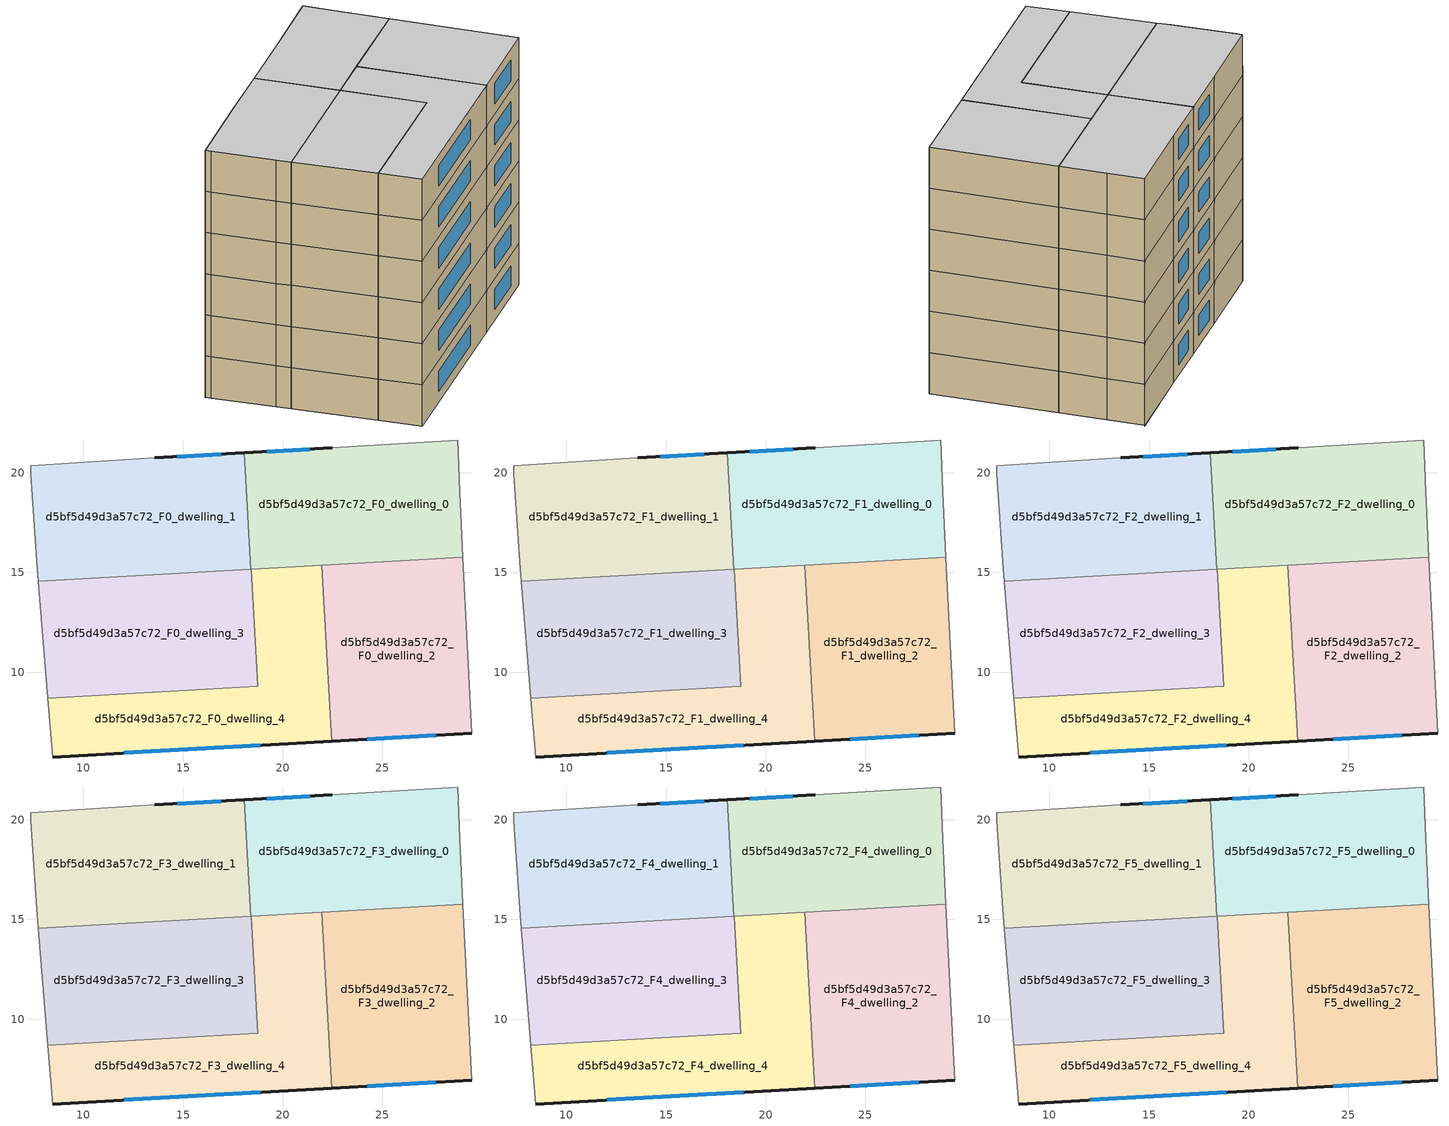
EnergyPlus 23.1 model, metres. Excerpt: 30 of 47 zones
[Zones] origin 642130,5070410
d5bf5d49d3a57c72_F0_dwelling_0
 floor ground (EU_floor_Construction): 28.78,21.65 28.88,19.04 29.04,15.77 18.41,15.17 18.07,21 22.48,21.25 z0
 wall outside (EU_wall_Construction): 22.48,21.25 18.07,21 z0:3
 wall adiabatic (EU_wall_Construction): 29.04,15.77 28.88,19.04 28.78,21.65 22.48,21.25 z0:3
 wall to d5bf5d49d3a57c72_F0_dwelling_1 (EU_wall_Construction): 18.07,21 18.41,15.17 z0:3
 wall to d5bf5d49d3a57c72_F0_dwelling_2 (EU_wall_Construction): 21.96,15.37 29.04,15.77 z0:3
 wall to d5bf5d49d3a57c72_F0_dwelling_4 (EU_wall_Construction): 18.42,15.17 21.96,15.37 z0:3
 wall to d5bf5d49d3a57c72_F0_dwelling_3 (EU_wall_Construction): 18.4,15.17 18.42,15.17 z0:3
 window (EU_Window_Construction): 21.35,21.19 19.2,21.06 z0.77:2.23
d5bf5d49d3a57c72_F0_dwelling_1
 floor ground (EU_floor_Construction): 18.07,21 18.41,15.17 7.75,14.56 7.67,15.55 7.37,19.95 7.37,20.35 13.57,20.75 z0
 wall outside (EU_wall_Construction): 18.07,21 13.57,20.75 z0:3
 wall adiabatic (EU_wall_Construction): 13.57,20.75 7.37,20.35 7.37,19.95 7.67,15.55 7.75,14.56 z0:3
 wall to d5bf5d49d3a57c72_F0_dwelling_3 (EU_wall_Construction): 7.75,14.56 18.41,15.17 z0:3
 window (EU_Window_Construction): 16.92,20.94 14.72,20.81 z0.77:2.23
d5bf5d49d3a57c72_F0_dwelling_2
 floor ground (EU_floor_Construction): 29.04,15.77 29.48,6.93 22.46,6.54 21.96,15.37 z0
 wall outside (EU_wall_Construction): 22.46,6.54 29.48,6.93 z0:3
 wall to d5bf5d49d3a57c72_F0_dwelling_4 (EU_wall_Construction): 21.96,15.37 22.46,6.54 z0:3
 wall adiabatic (EU_wall_Construction): 29.48,6.93 29.04,15.77 z0:3
 window (EU_Window_Construction): 24.25,6.64 27.69,6.83 z0.77:2.23
d5bf5d49d3a57c72_F0_dwelling_3
 floor ground (EU_floor_Construction): 18.42,15.17 18.76,9.29 8.22,8.7 7.75,14.56 z0
 wall to d5bf5d49d3a57c72_F0_dwelling_4 (EU_wall_Construction): 8.22,8.7 18.76,9.29 18.42,15.17 z0:3
 wall adiabatic (EU_wall_Construction): 7.75,14.56 8.22,8.7 z0:3
d5bf5d49d3a57c72_F0_dwelling_4
 floor ground (EU_floor_Construction): 21.96,15.37 22.46,6.54 8.46,5.74 8.22,8.7 18.76,9.29 18.42,15.17 z0
 wall outside (EU_wall_Construction): 8.46,5.74 22.46,6.54 z0:3
 wall adiabatic (EU_wall_Construction): 8.22,8.7 8.46,5.74 z0:3
 window (EU_Window_Construction): 12.04,5.94 18.89,6.33 z0.77:2.23
d5bf5d49d3a57c72_F1_dwelling_0
 floor to d5bf5d49d3a57c72_F0_dwelling_0 (EU_floor_Construction): 28.78,21.65 28.88,19.04 29.04,15.77 18.41,15.17 18.07,21 22.48,21.25 z3
 wall outside (EU_wall_Construction): 22.48,21.25 18.07,21 z3:6
 wall adiabatic (EU_wall_Construction): 29.04,15.77 28.88,19.04 28.78,21.65 22.48,21.25 z3:6
 wall to d5bf5d49d3a57c72_F1_dwelling_1 (EU_wall_Construction): 18.07,21 18.41,15.17 z3:6
 wall to d5bf5d49d3a57c72_F1_dwelling_2 (EU_wall_Construction): 21.96,15.37 29.04,15.77 z3:6
 wall to d5bf5d49d3a57c72_F1_dwelling_4 (EU_wall_Construction): 18.42,15.17 21.96,15.37 z3:6
 wall to d5bf5d49d3a57c72_F1_dwelling_3 (EU_wall_Construction): 18.4,15.17 18.42,15.17 z3:6
 window (EU_Window_Construction): 21.35,21.19 19.2,21.06 z3.77:5.23
d5bf5d49d3a57c72_F1_dwelling_1
 floor to d5bf5d49d3a57c72_F0_dwelling_1 (EU_floor_Construction): 18.07,21 18.41,15.17 7.75,14.56 7.67,15.55 7.37,19.95 7.37,20.35 13.57,20.75 z3
 wall outside (EU_wall_Construction): 18.07,21 13.57,20.75 z3:6
 wall adiabatic (EU_wall_Construction): 13.57,20.75 7.37,20.35 7.37,19.95 7.67,15.55 7.75,14.56 z3:6
 wall to d5bf5d49d3a57c72_F1_dwelling_3 (EU_wall_Construction): 7.75,14.56 18.41,15.17 z3:6
 window (EU_Window_Construction): 16.92,20.94 14.72,20.81 z3.77:5.23
d5bf5d49d3a57c72_F1_dwelling_2
 floor to d5bf5d49d3a57c72_F0_dwelling_2 (EU_floor_Construction): 29.04,15.77 29.48,6.93 22.46,6.54 21.96,15.37 z3
 wall outside (EU_wall_Construction): 22.46,6.54 29.48,6.93 z3:6
 wall to d5bf5d49d3a57c72_F1_dwelling_4 (EU_wall_Construction): 21.96,15.37 22.46,6.54 z3:6
 wall adiabatic (EU_wall_Construction): 29.48,6.93 29.04,15.77 z3:6
 window (EU_Window_Construction): 24.25,6.64 27.69,6.83 z3.77:5.23
d5bf5d49d3a57c72_F1_dwelling_3
 floor to d5bf5d49d3a57c72_F0_dwelling_3 (EU_floor_Construction): 18.42,15.17 18.76,9.29 8.22,8.7 7.75,14.56 z3
 wall to d5bf5d49d3a57c72_F1_dwelling_4 (EU_wall_Construction): 8.22,8.7 18.76,9.29 18.42,15.17 z3:6
 wall adiabatic (EU_wall_Construction): 7.75,14.56 8.22,8.7 z3:6
d5bf5d49d3a57c72_F1_dwelling_4
 floor to d5bf5d49d3a57c72_F0_dwelling_4 (EU_floor_Construction): 21.96,15.37 22.46,6.54 8.46,5.74 8.22,8.7 18.76,9.29 18.42,15.17 z3
 wall outside (EU_wall_Construction): 8.46,5.74 22.46,6.54 z3:6
 wall adiabatic (EU_wall_Construction): 8.22,8.7 8.46,5.74 z3:6
 window (EU_Window_Construction): 12.04,5.94 18.89,6.33 z3.77:5.23
d5bf5d49d3a57c72_F2_dwelling_0
 floor to d5bf5d49d3a57c72_F1_dwelling_0 (EU_floor_Construction): 28.78,21.65 28.88,19.04 29.04,15.77 18.41,15.17 18.07,21 22.48,21.25 z6
 wall outside (EU_wall_Construction): 22.48,21.25 18.07,21 z6:9
 wall adiabatic (EU_wall_Construction): 29.04,15.77 28.88,19.04 28.78,21.65 22.48,21.25 z6:9
 wall to d5bf5d49d3a57c72_F2_dwelling_1 (EU_wall_Construction): 18.07,21 18.41,15.17 z6:9
 wall to d5bf5d49d3a57c72_F2_dwelling_2 (EU_wall_Construction): 21.96,15.37 29.04,15.77 z6:9
 wall to d5bf5d49d3a57c72_F2_dwelling_4 (EU_wall_Construction): 18.42,15.17 21.96,15.37 z6:9
 wall to d5bf5d49d3a57c72_F2_dwelling_3 (EU_wall_Construction): 18.4,15.17 18.42,15.17 z6:9
 window (EU_Window_Construction): 21.35,21.19 19.2,21.06 z6.77:8.23
d5bf5d49d3a57c72_F2_dwelling_1
 floor to d5bf5d49d3a57c72_F1_dwelling_1 (EU_floor_Construction): 18.07,21 18.41,15.17 7.75,14.56 7.67,15.55 7.37,19.95 7.37,20.35 13.57,20.75 z6
 wall outside (EU_wall_Construction): 18.07,21 13.57,20.75 z6:9
 wall adiabatic (EU_wall_Construction): 13.57,20.75 7.37,20.35 7.37,19.95 7.67,15.55 7.75,14.56 z6:9
 wall to d5bf5d49d3a57c72_F2_dwelling_3 (EU_wall_Construction): 7.75,14.56 18.41,15.17 z6:9
 window (EU_Window_Construction): 16.92,20.94 14.72,20.81 z6.77:8.23
d5bf5d49d3a57c72_F2_dwelling_2
 floor to d5bf5d49d3a57c72_F1_dwelling_2 (EU_floor_Construction): 29.04,15.77 29.48,6.93 22.46,6.54 21.96,15.37 z6
 wall outside (EU_wall_Construction): 22.46,6.54 29.48,6.93 z6:9
 wall to d5bf5d49d3a57c72_F2_dwelling_4 (EU_wall_Construction): 21.96,15.37 22.46,6.54 z6:9
 wall adiabatic (EU_wall_Construction): 29.48,6.93 29.04,15.77 z6:9
 window (EU_Window_Construction): 24.25,6.64 27.69,6.83 z6.77:8.23
d5bf5d49d3a57c72_F2_dwelling_3
 floor to d5bf5d49d3a57c72_F1_dwelling_3 (EU_floor_Construction): 18.42,15.17 18.76,9.29 8.22,8.7 7.75,14.56 z6
 wall to d5bf5d49d3a57c72_F2_dwelling_4 (EU_wall_Construction): 8.22,8.7 18.76,9.29 18.42,15.17 z6:9
 wall adiabatic (EU_wall_Construction): 7.75,14.56 8.22,8.7 z6:9
d5bf5d49d3a57c72_F2_dwelling_4
 floor to d5bf5d49d3a57c72_F1_dwelling_4 (EU_floor_Construction): 21.96,15.37 22.46,6.54 8.46,5.74 8.22,8.7 18.76,9.29 18.42,15.17 z6
 wall outside (EU_wall_Construction): 8.46,5.74 22.46,6.54 z6:9
 wall adiabatic (EU_wall_Construction): 8.22,8.7 8.46,5.74 z6:9
 window (EU_Window_Construction): 12.04,5.94 18.89,6.33 z6.77:8.23
d5bf5d49d3a57c72_F3_dwelling_0
 floor to d5bf5d49d3a57c72_F2_dwelling_0 (EU_floor_Construction): 28.78,21.65 28.88,19.04 29.04,15.77 18.41,15.17 18.07,21 22.48,21.25 z9
 wall outside (EU_wall_Construction): 22.48,21.25 18.07,21 z9:12
 wall adiabatic (EU_wall_Construction): 29.04,15.77 28.88,19.04 28.78,21.65 22.48,21.25 z9:12
 wall to d5bf5d49d3a57c72_F3_dwelling_1 (EU_wall_Construction): 18.07,21 18.41,15.17 z9:12
 wall to d5bf5d49d3a57c72_F3_dwelling_2 (EU_wall_Construction): 21.96,15.37 29.04,15.77 z9:12
 wall to d5bf5d49d3a57c72_F3_dwelling_4 (EU_wall_Construction): 18.42,15.17 21.96,15.37 z9:12
 wall to d5bf5d49d3a57c72_F3_dwelling_3 (EU_wall_Construction): 18.4,15.17 18.42,15.17 z9:12
 window (EU_Window_Construction): 21.35,21.19 19.2,21.06 z9.77:11.23
d5bf5d49d3a57c72_F3_dwelling_1
 floor to d5bf5d49d3a57c72_F2_dwelling_1 (EU_floor_Construction): 18.07,21 18.41,15.17 7.75,14.56 7.67,15.55 7.37,19.95 7.37,20.35 13.57,20.75 z9
 wall outside (EU_wall_Construction): 18.07,21 13.57,20.75 z9:12
 wall adiabatic (EU_wall_Construction): 13.57,20.75 7.37,20.35 7.37,19.95 7.67,15.55 7.75,14.56 z9:12
 wall to d5bf5d49d3a57c72_F3_dwelling_3 (EU_wall_Construction): 7.75,14.56 18.41,15.17 z9:12
 window (EU_Window_Construction): 16.92,20.94 14.72,20.81 z9.77:11.23
d5bf5d49d3a57c72_F3_dwelling_2
 floor to d5bf5d49d3a57c72_F2_dwelling_2 (EU_floor_Construction): 29.04,15.77 29.48,6.93 22.46,6.54 21.96,15.37 z9
 wall outside (EU_wall_Construction): 22.46,6.54 29.48,6.93 z9:12
 wall to d5bf5d49d3a57c72_F3_dwelling_4 (EU_wall_Construction): 21.96,15.37 22.46,6.54 z9:12
 wall adiabatic (EU_wall_Construction): 29.48,6.93 29.04,15.77 z9:12
 window (EU_Window_Construction): 24.25,6.64 27.69,6.83 z9.77:11.23
d5bf5d49d3a57c72_F3_dwelling_3
 floor to d5bf5d49d3a57c72_F2_dwelling_3 (EU_floor_Construction): 18.42,15.17 18.76,9.29 8.22,8.7 7.75,14.56 z9
 wall to d5bf5d49d3a57c72_F3_dwelling_4 (EU_wall_Construction): 8.22,8.7 18.76,9.29 18.42,15.17 z9:12
 wall adiabatic (EU_wall_Construction): 7.75,14.56 8.22,8.7 z9:12
d5bf5d49d3a57c72_F3_dwelling_4
 floor to d5bf5d49d3a57c72_F2_dwelling_4 (EU_floor_Construction): 21.96,15.37 22.46,6.54 8.46,5.74 8.22,8.7 18.76,9.29 18.42,15.17 z9
 wall outside (EU_wall_Construction): 8.46,5.74 22.46,6.54 z9:12
 wall adiabatic (EU_wall_Construction): 8.22,8.7 8.46,5.74 z9:12
 window (EU_Window_Construction): 12.04,5.94 18.89,6.33 z9.77:11.23
d5bf5d49d3a57c72_F4_dwelling_0
 floor to d5bf5d49d3a57c72_F3_dwelling_0 (EU_floor_Construction): 28.78,21.65 28.88,19.04 29.04,15.77 18.41,15.17 18.07,21 22.48,21.25 z12
 wall outside (EU_wall_Construction): 22.48,21.25 18.07,21 z12:15
 wall adiabatic (EU_wall_Construction): 29.04,15.77 28.88,19.04 28.78,21.65 22.48,21.25 z12:15
 wall to d5bf5d49d3a57c72_F4_dwelling_1 (EU_wall_Construction): 18.07,21 18.41,15.17 z12:15
 wall to d5bf5d49d3a57c72_F4_dwelling_2 (EU_wall_Construction): 21.96,15.37 29.04,15.77 z12:15
 wall to d5bf5d49d3a57c72_F4_dwelling_4 (EU_wall_Construction): 18.42,15.17 21.96,15.37 z12:15
 wall to d5bf5d49d3a57c72_F4_dwelling_3 (EU_wall_Construction): 18.4,15.17 18.42,15.17 z12:15
 window (EU_Window_Construction): 21.35,21.19 19.2,21.06 z12.77:14.23
d5bf5d49d3a57c72_F4_dwelling_1
 floor to d5bf5d49d3a57c72_F3_dwelling_1 (EU_floor_Construction): 18.07,21 18.41,15.17 7.75,14.56 7.67,15.55 7.37,19.95 7.37,20.35 13.57,20.75 z12
 wall outside (EU_wall_Construction): 18.07,21 13.57,20.75 z12:15
 wall adiabatic (EU_wall_Construction): 13.57,20.75 7.37,20.35 7.37,19.95 7.67,15.55 7.75,14.56 z12:15
 wall to d5bf5d49d3a57c72_F4_dwelling_3 (EU_wall_Construction): 7.75,14.56 18.41,15.17 z12:15
 window (EU_Window_Construction): 16.92,20.94 14.72,20.81 z12.77:14.23
d5bf5d49d3a57c72_F4_dwelling_2
 floor to d5bf5d49d3a57c72_F3_dwelling_2 (EU_floor_Construction): 29.04,15.77 29.48,6.93 22.46,6.54 21.96,15.37 z12
 wall outside (EU_wall_Construction): 22.46,6.54 29.48,6.93 z12:15
 wall to d5bf5d49d3a57c72_F4_dwelling_4 (EU_wall_Construction): 21.96,15.37 22.46,6.54 z12:15
 wall adiabatic (EU_wall_Construction): 29.48,6.93 29.04,15.77 z12:15
 window (EU_Window_Construction): 24.25,6.64 27.69,6.83 z12.77:14.23
d5bf5d49d3a57c72_F4_dwelling_3
 floor to d5bf5d49d3a57c72_F3_dwelling_3 (EU_floor_Construction): 18.42,15.17 18.76,9.29 8.22,8.7 7.75,14.56 z12
 wall to d5bf5d49d3a57c72_F4_dwelling_4 (EU_wall_Construction): 8.22,8.7 18.76,9.29 18.42,15.17 z12:15
 wall adiabatic (EU_wall_Construction): 7.75,14.56 8.22,8.7 z12:15
d5bf5d49d3a57c72_F4_dwelling_4
 floor to d5bf5d49d3a57c72_F3_dwelling_4 (EU_floor_Construction): 21.96,15.37 22.46,6.54 8.46,5.74 8.22,8.7 18.76,9.29 18.42,15.17 z12
 wall outside (EU_wall_Construction): 8.46,5.74 22.46,6.54 z12:15
 wall adiabatic (EU_wall_Construction): 8.22,8.7 8.46,5.74 z12:15
 window (EU_Window_Construction): 12.04,5.94 18.89,6.33 z12.77:14.23
d5bf5d49d3a57c72_F5_dwelling_0
 floor to d5bf5d49d3a57c72_F4_dwelling_0 (EU_floor_Construction): 28.78,21.65 28.88,19.04 29.04,15.77 18.41,15.17 18.07,21 22.48,21.25 z15
 wall outside (EU_wall_Construction): 22.48,21.25 18.07,21 z15:18
 wall adiabatic (EU_wall_Construction): 29.04,15.77 28.88,19.04 28.78,21.65 22.48,21.25 z15:18
 wall to d5bf5d49d3a57c72_F5_dwelling_1 (EU_wall_Construction): 18.07,21 18.41,15.17 z15:18
 wall to d5bf5d49d3a57c72_F5_dwelling_2 (EU_wall_Construction): 21.96,15.37 29.04,15.77 z15:18
 wall to d5bf5d49d3a57c72_F5_dwelling_4 (EU_wall_Construction): 18.42,15.17 21.96,15.37 z15:18
 wall to d5bf5d49d3a57c72_F5_dwelling_3 (EU_wall_Construction): 18.4,15.17 18.42,15.17 z15:18
 window (EU_Window_Construction): 21.35,21.19 19.2,21.06 z15.77:17.23
 ceiling to d5bf5d49d3a57c72_F6_dwelling_0 (EU_floor_Construction): 29.04,15.77 28.88,19.04 28.78,21.65 22.48,21.25 18.07,21 18.41,15.17 z18
d5bf5d49d3a57c72_F5_dwelling_1
 floor to d5bf5d49d3a57c72_F4_dwelling_1 (EU_floor_Construction): 18.07,21 18.41,15.17 7.75,14.56 7.67,15.55 7.37,19.95 7.37,20.35 13.57,20.75 z15
 wall outside (EU_wall_Construction): 18.07,21 13.57,20.75 z15:18
 wall adiabatic (EU_wall_Construction): 13.57,20.75 7.37,20.35 7.37,19.95 7.67,15.55 7.75,14.56 z15:18
 wall to d5bf5d49d3a57c72_F5_dwelling_3 (EU_wall_Construction): 7.75,14.56 18.41,15.17 z15:18
 window (EU_Window_Construction): 16.92,20.94 14.72,20.81 z15.77:17.23
 ceiling to d5bf5d49d3a57c72_F6_dwelling_1 (EU_floor_Construction): 18.41,15.17 18.07,21 13.57,20.75 7.37,20.35 7.37,19.95 7.67,15.55 7.75,14.56 z18
d5bf5d49d3a57c72_F5_dwelling_2
 floor to d5bf5d49d3a57c72_F4_dwelling_2 (EU_floor_Construction): 29.04,15.77 29.48,6.93 22.46,6.54 21.96,15.37 z15
 wall outside (EU_wall_Construction): 22.46,6.54 29.48,6.93 z15:18
 wall to d5bf5d49d3a57c72_F5_dwelling_4 (EU_wall_Construction): 21.96,15.37 22.46,6.54 z15:18
 wall adiabatic (EU_wall_Construction): 29.48,6.93 29.04,15.77 z15:18
 window (EU_Window_Construction): 24.25,6.64 27.69,6.83 z15.77:17.23
 ceiling to d5bf5d49d3a57c72_F6_dwelling_2 (EU_floor_Construction): 29.48,6.93 29.04,15.77 21.96,15.37 22.46,6.54 z18
d5bf5d49d3a57c72_F5_dwelling_3
 floor to d5bf5d49d3a57c72_F4_dwelling_3 (EU_floor_Construction): 18.42,15.17 18.76,9.29 8.22,8.7 7.75,14.56 z15
 wall to d5bf5d49d3a57c72_F5_dwelling_4 (EU_wall_Construction): 8.22,8.7 18.76,9.29 18.42,15.17 z15:18
 wall adiabatic (EU_wall_Construction): 7.75,14.56 8.22,8.7 z15:18
 ceiling to d5bf5d49d3a57c72_F6_dwelling_3 (EU_floor_Construction): 18.76,9.29 18.42,15.17 7.75,14.56 8.22,8.7 z18
d5bf5d49d3a57c72_F5_dwelling_4
 floor to d5bf5d49d3a57c72_F4_dwelling_4 (EU_floor_Construction): 21.96,15.37 22.46,6.54 8.46,5.74 8.22,8.7 18.76,9.29 18.42,15.17 z15
 wall outside (EU_wall_Construction): 8.46,5.74 22.46,6.54 z15:18
 wall adiabatic (EU_wall_Construction): 8.22,8.7 8.46,5.74 z15:18
 window (EU_Window_Construction): 12.04,5.94 18.89,6.33 z15.77:17.23
 ceiling to d5bf5d49d3a57c72_F6_dwelling_4 (EU_floor_Construction): 22.46,6.54 21.96,15.37 18.42,15.17 18.76,9.29 8.22,8.7 8.46,5.74 z18
shading: 28.87,21.65 22.48,21.25 z0:14.7; 13.57,20.75 7.27,20.35 z0:15.7
[Building]
EU S2 Campaign: North Axis=0; Terrain=City; Solar Distribution=FullExterior
[Site:Location]
Lyon-Bron: Latitude=45.75; Longitude=5; Time Zone=1; Elevation=198
[SizingPeriod:WeatherFileDays]
AnnualSizingPeriod: Begin Month=1; Begin Day of Month=1; End Month=12; End Day of Month=31; Day of Week for Start Day=Monday; Use Weather File Daylight Saving Period=No; Use Weather File Rain and Snow Indicators=No
[MATERIAL]
EU_InternalMass_Material: Roughness=MediumRough; Thickness=0.1; Conductivity=1; Density=1800; Specific Heat=900; Thermal Absorptance=0.9; Solar Absorptance=0.7; Visible Absorptance=0.7
[MATERIAL:NOMASS] Roughness=MediumRough; Thermal Absorptance=0.9; Solar Absorptance=0.7; Visible Absorptance=0.7
Name | Thermal Resistance
EU_wall_NoMass | 0.370959
EU_floor_NoMass | 0.443696
[WINDOWMATERIAL:SIMPLEGLAZINGSYSTEM]
EU_Window_SimpleGlazing: UFactor=2.34218; Solar Heat Gain Coefficient=0.76; Visible Transmittance=0.76
[CONSTRUCTION]
EU_wall_Construction: EU_wall_NoMass
EU_floor_Construction: EU_floor_NoMass
EU_Window_Construction: EU_Window_SimpleGlazing
EU_InternalMass_Construction: EU_InternalMass_Material
[ZONE] Type=1; Multiplier=1; Ceiling Height=autocalculate; Floor Area=autocalculate; Part of Total Floor Area=Yes
Name | Volume
d5bf5d49d3a57c72_F0_dwelling_0; d5bf5d49d3a57c72_F1_dwelling_0; d5bf5d49d3a57c72_F2_dwelling_0; d5bf5d49d3a57c72_F3_dwelling_0; d5bf5d49d3a57c72_F4_dwelling_0; d5bf5d49d3a57c72_F5_dwelling_0 | 187.51
d5bf5d49d3a57c72_F0_dwelling_1; d5bf5d49d3a57c72_F1_dwelling_1; d5bf5d49d3a57c72_F2_dwelling_1; d5bf5d49d3a57c72_F3_dwelling_1; d5bf5d49d3a57c72_F4_dwelling_1; d5bf5d49d3a57c72_F5_dwelling_1 | 187.505
d5bf5d49d3a57c72_F0_dwelling_2; d5bf5d49d3a57c72_F1_dwelling_2; d5bf5d49d3a57c72_F2_dwelling_2; d5bf5d49d3a57c72_F3_dwelling_2; d5bf5d49d3a57c72_F4_dwelling_2; d5bf5d49d3a57c72_F5_dwelling_2 | 187.53
d5bf5d49d3a57c72_F0_dwelling_3; d5bf5d49d3a57c72_F1_dwelling_3; d5bf5d49d3a57c72_F2_dwelling_3; d5bf5d49d3a57c72_F3_dwelling_3; d5bf5d49d3a57c72_F4_dwelling_3; d5bf5d49d3a57c72_F5_dwelling_3 | 187.545
d5bf5d49d3a57c72_F0_dwelling_4; d5bf5d49d3a57c72_F1_dwelling_4; d5bf5d49d3a57c72_F2_dwelling_4; d5bf5d49d3a57c72_F3_dwelling_4; d5bf5d49d3a57c72_F4_dwelling_4; d5bf5d49d3a57c72_F5_dwelling_4 | 187.512
[INTERNALMASS] Construction=EU_InternalMass_Construction
Name | Zone or ZoneList | Surface Area
d5bf5d49d3a57c72_F0_dwelling_0_EU_InternalMass | d5bf5d49d3a57c72_F0_dwelling_0 | 62.5027
d5bf5d49d3a57c72_F0_dwelling_1_EU_InternalMass | d5bf5d49d3a57c72_F0_dwelling_1 | 62.5007
d5bf5d49d3a57c72_F0_dwelling_2_EU_InternalMass | d5bf5d49d3a57c72_F0_dwelling_2 | 62.5107
d5bf5d49d3a57c72_F0_dwelling_3_EU_InternalMass | d5bf5d49d3a57c72_F0_dwelling_3 | 62.5171
d5bf5d49d3a57c72_F0_dwelling_4_EU_InternalMass | d5bf5d49d3a57c72_F0_dwelling_4 | 62.504
d5bf5d49d3a57c72_F1_dwelling_0_EU_InternalMass | d5bf5d49d3a57c72_F1_dwelling_0 | 62.5027
d5bf5d49d3a57c72_F1_dwelling_1_EU_InternalMass | d5bf5d49d3a57c72_F1_dwelling_1 | 62.5007
d5bf5d49d3a57c72_F1_dwelling_2_EU_InternalMass | d5bf5d49d3a57c72_F1_dwelling_2 | 62.5107
d5bf5d49d3a57c72_F1_dwelling_3_EU_InternalMass | d5bf5d49d3a57c72_F1_dwelling_3 | 62.5171
d5bf5d49d3a57c72_F1_dwelling_4_EU_InternalMass | d5bf5d49d3a57c72_F1_dwelling_4 | 62.504
d5bf5d49d3a57c72_F2_dwelling_0_EU_InternalMass | d5bf5d49d3a57c72_F2_dwelling_0 | 62.5027
d5bf5d49d3a57c72_F2_dwelling_1_EU_InternalMass | d5bf5d49d3a57c72_F2_dwelling_1 | 62.5007
d5bf5d49d3a57c72_F2_dwelling_2_EU_InternalMass | d5bf5d49d3a57c72_F2_dwelling_2 | 62.5107
d5bf5d49d3a57c72_F2_dwelling_3_EU_InternalMass | d5bf5d49d3a57c72_F2_dwelling_3 | 62.5171
d5bf5d49d3a57c72_F2_dwelling_4_EU_InternalMass | d5bf5d49d3a57c72_F2_dwelling_4 | 62.504
d5bf5d49d3a57c72_F3_dwelling_0_EU_InternalMass | d5bf5d49d3a57c72_F3_dwelling_0 | 62.5027
d5bf5d49d3a57c72_F3_dwelling_1_EU_InternalMass | d5bf5d49d3a57c72_F3_dwelling_1 | 62.5007
d5bf5d49d3a57c72_F3_dwelling_2_EU_InternalMass | d5bf5d49d3a57c72_F3_dwelling_2 | 62.5107
d5bf5d49d3a57c72_F3_dwelling_3_EU_InternalMass | d5bf5d49d3a57c72_F3_dwelling_3 | 62.5171
d5bf5d49d3a57c72_F3_dwelling_4_EU_InternalMass | d5bf5d49d3a57c72_F3_dwelling_4 | 62.504
d5bf5d49d3a57c72_F4_dwelling_0_EU_InternalMass | d5bf5d49d3a57c72_F4_dwelling_0 | 62.5027
d5bf5d49d3a57c72_F4_dwelling_1_EU_InternalMass | d5bf5d49d3a57c72_F4_dwelling_1 | 62.5007
d5bf5d49d3a57c72_F4_dwelling_2_EU_InternalMass | d5bf5d49d3a57c72_F4_dwelling_2 | 62.5107
d5bf5d49d3a57c72_F4_dwelling_3_EU_InternalMass | d5bf5d49d3a57c72_F4_dwelling_3 | 62.5171
d5bf5d49d3a57c72_F4_dwelling_4_EU_InternalMass | d5bf5d49d3a57c72_F4_dwelling_4 | 62.504
d5bf5d49d3a57c72_F5_dwelling_0_EU_InternalMass | d5bf5d49d3a57c72_F5_dwelling_0 | 62.5027
d5bf5d49d3a57c72_F5_dwelling_1_EU_InternalMass | d5bf5d49d3a57c72_F5_dwelling_1 | 62.5007
d5bf5d49d3a57c72_F5_dwelling_2_EU_InternalMass | d5bf5d49d3a57c72_F5_dwelling_2 | 62.5107
d5bf5d49d3a57c72_F5_dwelling_3_EU_InternalMass | d5bf5d49d3a57c72_F5_dwelling_3 | 62.5171
d5bf5d49d3a57c72_F5_dwelling_4_EU_InternalMass | d5bf5d49d3a57c72_F5_dwelling_4 | 62.504
[OTHEREQUIPMENT] Fuel Type=Electricity; Design Level Calculation Method=Watts/Area; Power per Zone Floor Area=1; Fraction Latent=0; Fraction Radiant=0; Fraction Lost=0; Carbon Dioxide Generation Rate=0; EndUse Subcategory=EU_Step8_InternalGains
Name | Zone or ZoneList or Space or SpaceList | Schedule
EU_Step8_InternalGain_d5bf5d49d3a57c72_F0_dwelling_0_f000 | d5bf5d49d3a57c72_F0_dwelling_0 | EU_Step8_GainSchedule_d5bf5d49d3a57c72_F0_dwelling_0_f000
EU_Step8_InternalGain_d5bf5d49d3a57c72_F0_dwelling_1_f000 | d5bf5d49d3a57c72_F0_dwelling_1 | EU_Step8_GainSchedule_d5bf5d49d3a57c72_F0_dwelling_1_f000
EU_Step8_InternalGain_d5bf5d49d3a57c72_F0_dwelling_2_f000 | d5bf5d49d3a57c72_F0_dwelling_2 | EU_Step8_GainSchedule_d5bf5d49d3a57c72_F0_dwelling_2_f000
EU_Step8_InternalGain_d5bf5d49d3a57c72_F0_dwelling_3_f000 | d5bf5d49d3a57c72_F0_dwelling_3 | EU_Step8_GainSchedule_d5bf5d49d3a57c72_F0_dwelling_3_f000
EU_Step8_InternalGain_d5bf5d49d3a57c72_F0_dwelling_4_f000 | d5bf5d49d3a57c72_F0_dwelling_4 | EU_Step8_GainSchedule_d5bf5d49d3a57c72_F0_dwelling_4_f000
EU_Step8_InternalGain_d5bf5d49d3a57c72_F1_dwelling_0_f000 | d5bf5d49d3a57c72_F1_dwelling_0 | EU_Step8_GainSchedule_d5bf5d49d3a57c72_F1_dwelling_0_f000
EU_Step8_InternalGain_d5bf5d49d3a57c72_F1_dwelling_1_f000 | d5bf5d49d3a57c72_F1_dwelling_1 | EU_Step8_GainSchedule_d5bf5d49d3a57c72_F1_dwelling_1_f000
EU_Step8_InternalGain_d5bf5d49d3a57c72_F1_dwelling_2_f000 | d5bf5d49d3a57c72_F1_dwelling_2 | EU_Step8_GainSchedule_d5bf5d49d3a57c72_F1_dwelling_2_f000
EU_Step8_InternalGain_d5bf5d49d3a57c72_F1_dwelling_3_f000 | d5bf5d49d3a57c72_F1_dwelling_3 | EU_Step8_GainSchedule_d5bf5d49d3a57c72_F1_dwelling_3_f000
EU_Step8_InternalGain_d5bf5d49d3a57c72_F1_dwelling_4_f000 | d5bf5d49d3a57c72_F1_dwelling_4 | EU_Step8_GainSchedule_d5bf5d49d3a57c72_F1_dwelling_4_f000
EU_Step8_InternalGain_d5bf5d49d3a57c72_F2_dwelling_0_f000 | d5bf5d49d3a57c72_F2_dwelling_0 | EU_Step8_GainSchedule_d5bf5d49d3a57c72_F2_dwelling_0_f000
EU_Step8_InternalGain_d5bf5d49d3a57c72_F2_dwelling_1_f000 | d5bf5d49d3a57c72_F2_dwelling_1 | EU_Step8_GainSchedule_d5bf5d49d3a57c72_F2_dwelling_1_f000
EU_Step8_InternalGain_d5bf5d49d3a57c72_F2_dwelling_2_f000 | d5bf5d49d3a57c72_F2_dwelling_2 | EU_Step8_GainSchedule_d5bf5d49d3a57c72_F2_dwelling_2_f000
EU_Step8_InternalGain_d5bf5d49d3a57c72_F2_dwelling_3_f000 | d5bf5d49d3a57c72_F2_dwelling_3 | EU_Step8_GainSchedule_d5bf5d49d3a57c72_F2_dwelling_3_f000
EU_Step8_InternalGain_d5bf5d49d3a57c72_F2_dwelling_4_f000 | d5bf5d49d3a57c72_F2_dwelling_4 | EU_Step8_GainSchedule_d5bf5d49d3a57c72_F2_dwelling_4_f000
EU_Step8_InternalGain_d5bf5d49d3a57c72_F3_dwelling_0_f000 | d5bf5d49d3a57c72_F3_dwelling_0 | EU_Step8_GainSchedule_d5bf5d49d3a57c72_F3_dwelling_0_f000
EU_Step8_InternalGain_d5bf5d49d3a57c72_F3_dwelling_1_f000 | d5bf5d49d3a57c72_F3_dwelling_1 | EU_Step8_GainSchedule_d5bf5d49d3a57c72_F3_dwelling_1_f000
EU_Step8_InternalGain_d5bf5d49d3a57c72_F3_dwelling_2_f000 | d5bf5d49d3a57c72_F3_dwelling_2 | EU_Step8_GainSchedule_d5bf5d49d3a57c72_F3_dwelling_2_f000
EU_Step8_InternalGain_d5bf5d49d3a57c72_F3_dwelling_3_f000 | d5bf5d49d3a57c72_F3_dwelling_3 | EU_Step8_GainSchedule_d5bf5d49d3a57c72_F3_dwelling_3_f000
EU_Step8_InternalGain_d5bf5d49d3a57c72_F3_dwelling_4_f000 | d5bf5d49d3a57c72_F3_dwelling_4 | EU_Step8_GainSchedule_d5bf5d49d3a57c72_F3_dwelling_4_f000
EU_Step8_InternalGain_d5bf5d49d3a57c72_F4_dwelling_0_f000 | d5bf5d49d3a57c72_F4_dwelling_0 | EU_Step8_GainSchedule_d5bf5d49d3a57c72_F4_dwelling_0_f000
EU_Step8_InternalGain_d5bf5d49d3a57c72_F4_dwelling_1_f000 | d5bf5d49d3a57c72_F4_dwelling_1 | EU_Step8_GainSchedule_d5bf5d49d3a57c72_F4_dwelling_1_f000
EU_Step8_InternalGain_d5bf5d49d3a57c72_F4_dwelling_2_f000 | d5bf5d49d3a57c72_F4_dwelling_2 | EU_Step8_GainSchedule_d5bf5d49d3a57c72_F4_dwelling_2_f000
EU_Step8_InternalGain_d5bf5d49d3a57c72_F4_dwelling_3_f000 | d5bf5d49d3a57c72_F4_dwelling_3 | EU_Step8_GainSchedule_d5bf5d49d3a57c72_F4_dwelling_3_f000
EU_Step8_InternalGain_d5bf5d49d3a57c72_F4_dwelling_4_f000 | d5bf5d49d3a57c72_F4_dwelling_4 | EU_Step8_GainSchedule_d5bf5d49d3a57c72_F4_dwelling_4_f000
EU_Step8_InternalGain_d5bf5d49d3a57c72_F5_dwelling_0_f000 | d5bf5d49d3a57c72_F5_dwelling_0 | EU_Step8_GainSchedule_d5bf5d49d3a57c72_F5_dwelling_0_f000
EU_Step8_InternalGain_d5bf5d49d3a57c72_F5_dwelling_1_f000 | d5bf5d49d3a57c72_F5_dwelling_1 | EU_Step8_GainSchedule_d5bf5d49d3a57c72_F5_dwelling_1_f000
EU_Step8_InternalGain_d5bf5d49d3a57c72_F5_dwelling_2_f000 | d5bf5d49d3a57c72_F5_dwelling_2 | EU_Step8_GainSchedule_d5bf5d49d3a57c72_F5_dwelling_2_f000
EU_Step8_InternalGain_d5bf5d49d3a57c72_F5_dwelling_3_f000 | d5bf5d49d3a57c72_F5_dwelling_3 | EU_Step8_GainSchedule_d5bf5d49d3a57c72_F5_dwelling_3_f000
EU_Step8_InternalGain_d5bf5d49d3a57c72_F5_dwelling_4_f000 | d5bf5d49d3a57c72_F5_dwelling_4 | EU_Step8_GainSchedule_d5bf5d49d3a57c72_F5_dwelling_4_f000
[ZONEVENTILATION:DESIGNFLOWRATE] Schedule=EU_AlwaysOn; Design Flow Rate Calculation Method=AirChanges/Hour; Air Changes per Hour=0.44192; Ventilation Type=Natural; Fan Pressure Rise=0; Fan Total Efficiency=1; Constant Term Coefficient=1; Temperature Term Coefficient=0; Velocity Term Coefficient=0; Velocity Squared Term Coefficient=0; Minimum Indoor Temperature=-100; Maximum Indoor Temperature=100; Delta Temperature=-100; Minimum Outdoor Temperature=-100; Maximum Outdoor Temperature=100; Maximum Wind Speed=40
Name | Zone or ZoneList or Space or SpaceList
EU_ConstantAir_d5bf5d49d3a57c72_F0_dwelling_0 | d5bf5d49d3a57c72_F0_dwelling_0
EU_ConstantAir_d5bf5d49d3a57c72_F0_dwelling_1 | d5bf5d49d3a57c72_F0_dwelling_1
EU_ConstantAir_d5bf5d49d3a57c72_F0_dwelling_2 | d5bf5d49d3a57c72_F0_dwelling_2
EU_ConstantAir_d5bf5d49d3a57c72_F0_dwelling_3 | d5bf5d49d3a57c72_F0_dwelling_3
EU_ConstantAir_d5bf5d49d3a57c72_F0_dwelling_4 | d5bf5d49d3a57c72_F0_dwelling_4
EU_ConstantAir_d5bf5d49d3a57c72_F1_dwelling_0 | d5bf5d49d3a57c72_F1_dwelling_0
EU_ConstantAir_d5bf5d49d3a57c72_F1_dwelling_1 | d5bf5d49d3a57c72_F1_dwelling_1
EU_ConstantAir_d5bf5d49d3a57c72_F1_dwelling_2 | d5bf5d49d3a57c72_F1_dwelling_2
EU_ConstantAir_d5bf5d49d3a57c72_F1_dwelling_3 | d5bf5d49d3a57c72_F1_dwelling_3
EU_ConstantAir_d5bf5d49d3a57c72_F1_dwelling_4 | d5bf5d49d3a57c72_F1_dwelling_4
EU_ConstantAir_d5bf5d49d3a57c72_F2_dwelling_0 | d5bf5d49d3a57c72_F2_dwelling_0
EU_ConstantAir_d5bf5d49d3a57c72_F2_dwelling_1 | d5bf5d49d3a57c72_F2_dwelling_1
EU_ConstantAir_d5bf5d49d3a57c72_F2_dwelling_2 | d5bf5d49d3a57c72_F2_dwelling_2
EU_ConstantAir_d5bf5d49d3a57c72_F2_dwelling_3 | d5bf5d49d3a57c72_F2_dwelling_3
EU_ConstantAir_d5bf5d49d3a57c72_F2_dwelling_4 | d5bf5d49d3a57c72_F2_dwelling_4
EU_ConstantAir_d5bf5d49d3a57c72_F3_dwelling_0 | d5bf5d49d3a57c72_F3_dwelling_0
EU_ConstantAir_d5bf5d49d3a57c72_F3_dwelling_1 | d5bf5d49d3a57c72_F3_dwelling_1
EU_ConstantAir_d5bf5d49d3a57c72_F3_dwelling_2 | d5bf5d49d3a57c72_F3_dwelling_2
EU_ConstantAir_d5bf5d49d3a57c72_F3_dwelling_3 | d5bf5d49d3a57c72_F3_dwelling_3
EU_ConstantAir_d5bf5d49d3a57c72_F3_dwelling_4 | d5bf5d49d3a57c72_F3_dwelling_4
EU_ConstantAir_d5bf5d49d3a57c72_F4_dwelling_0 | d5bf5d49d3a57c72_F4_dwelling_0
EU_ConstantAir_d5bf5d49d3a57c72_F4_dwelling_1 | d5bf5d49d3a57c72_F4_dwelling_1
EU_ConstantAir_d5bf5d49d3a57c72_F4_dwelling_2 | d5bf5d49d3a57c72_F4_dwelling_2
EU_ConstantAir_d5bf5d49d3a57c72_F4_dwelling_3 | d5bf5d49d3a57c72_F4_dwelling_3
EU_ConstantAir_d5bf5d49d3a57c72_F4_dwelling_4 | d5bf5d49d3a57c72_F4_dwelling_4
EU_ConstantAir_d5bf5d49d3a57c72_F5_dwelling_0 | d5bf5d49d3a57c72_F5_dwelling_0
EU_ConstantAir_d5bf5d49d3a57c72_F5_dwelling_1 | d5bf5d49d3a57c72_F5_dwelling_1
EU_ConstantAir_d5bf5d49d3a57c72_F5_dwelling_2 | d5bf5d49d3a57c72_F5_dwelling_2
EU_ConstantAir_d5bf5d49d3a57c72_F5_dwelling_3 | d5bf5d49d3a57c72_F5_dwelling_3
EU_ConstantAir_d5bf5d49d3a57c72_F5_dwelling_4 | d5bf5d49d3a57c72_F5_dwelling_4
[HVACTEMPLATE:THERMOSTAT] Constant Heating Setpoint=20; Constant Cooling Setpoint=50
EU_HeatOnly_d5bf5d49d3a57c72_F0_dwelling_0; EU_HeatOnly_d5bf5d49d3a57c72_F0_dwelling_1; EU_HeatOnly_d5bf5d49d3a57c72_F0_dwelling_2; EU_HeatOnly_d5bf5d49d3a57c72_F0_dwelling_3; EU_HeatOnly_d5bf5d49d3a57c72_F0_dwelling_4; EU_HeatOnly_d5bf5d49d3a57c72_F1_dwelling_0; EU_HeatOnly_d5bf5d49d3a57c72_F1_dwelling_1; EU_HeatOnly_d5bf5d49d3a57c72_F1_dwelling_2; EU_HeatOnly_d5bf5d49d3a57c72_F1_dwelling_3; EU_HeatOnly_d5bf5d49d3a57c72_F1_dwelling_4; EU_HeatOnly_d5bf5d49d3a57c72_F2_dwelling_0; EU_HeatOnly_d5bf5d49d3a57c72_F2_dwelling_1; EU_HeatOnly_d5bf5d49d3a57c72_F2_dwelling_2; EU_HeatOnly_d5bf5d49d3a57c72_F2_dwelling_3; EU_HeatOnly_d5bf5d49d3a57c72_F2_dwelling_4; EU_HeatOnly_d5bf5d49d3a57c72_F3_dwelling_0; EU_HeatOnly_d5bf5d49d3a57c72_F3_dwelling_1; EU_HeatOnly_d5bf5d49d3a57c72_F3_dwelling_2; EU_HeatOnly_d5bf5d49d3a57c72_F3_dwelling_3; EU_HeatOnly_d5bf5d49d3a57c72_F3_dwelling_4; EU_HeatOnly_d5bf5d49d3a57c72_F4_dwelling_0; EU_HeatOnly_d5bf5d49d3a57c72_F4_dwelling_1; EU_HeatOnly_d5bf5d49d3a57c72_F4_dwelling_2; EU_HeatOnly_d5bf5d49d3a57c72_F4_dwelling_3; EU_HeatOnly_d5bf5d49d3a57c72_F4_dwelling_4; EU_HeatOnly_d5bf5d49d3a57c72_F5_dwelling_0; EU_HeatOnly_d5bf5d49d3a57c72_F5_dwelling_1; EU_HeatOnly_d5bf5d49d3a57c72_F5_dwelling_2; EU_HeatOnly_d5bf5d49d3a57c72_F5_dwelling_3; EU_HeatOnly_d5bf5d49d3a57c72_F5_dwelling_4; EU_HeatOnly_d5bf5d49d3a57c72_F6_dwelling_0; EU_HeatOnly_d5bf5d49d3a57c72_F6_dwelling_1; EU_HeatOnly_d5bf5d49d3a57c72_F6_dwelling_2; EU_HeatOnly_d5bf5d49d3a57c72_F6_dwelling_3; EU_HeatOnly_d5bf5d49d3a57c72_F6_dwelling_4; EU_HeatOnly_d5bf5d49d3a57c72_F7_dwelling_0; EU_HeatOnly_d5bf5d49d3a57c72_F7_dwelling_1; EU_HeatOnly_d5bf5d49d3a57c72_F7_dwelling_2; EU_HeatOnly_d5bf5d49d3a57c72_F7_dwelling_3; EU_HeatOnly_d5bf5d49d3a57c72_F8_dwelling_0; EU_HeatOnly_d5bf5d49d3a57c72_F8_dwelling_1; EU_HeatOnly_d5bf5d49d3a57c72_F8_dwelling_2; EU_HeatOnly_d5bf5d49d3a57c72_F8_dwelling_3; EU_HeatOnly_d5bf5d49d3a57c72_F9_dwelling_0; EU_HeatOnly_d5bf5d49d3a57c72_F9_dwelling_1; EU_HeatOnly_d5bf5d49d3a57c72_F9_dwelling_2; EU_HeatOnly_d5bf5d49d3a57c72_F9_dwelling_3
[HVACTEMPLATE:ZONE:IDEALLOADSAIRSYSTEM] System Availability Schedule=EU_AlwaysOn; Maximum Heating Supply Air Temperature=50; Minimum Cooling Supply Air Temperature=13; Maximum Heating Supply Air Humidity Ratio=0.0156; Minimum Cooling Supply Air Humidity Ratio=0.0077; Heating Limit=NoLimit; Cooling Limit=NoLimit; Heating Availability Schedule=EU_AlwaysOn; Cooling Availability Schedule=EU_CoolingOff; Dehumidification Control Type=ConstantSensibleHeatRatio; Cooling Sensible Heat Ratio=0.7; Dehumidification Setpoint=60; Humidification Control Type=None; Humidification Setpoint=30; Outdoor Air Method=None; Outdoor Air Flow Rate per Person=0.00944; Outdoor Air Flow Rate per Zone Floor Area=0; Outdoor Air Flow Rate per Zone=0; Demand Controlled Ventilation Type=None; Outdoor Air Economizer Type=NoEconomizer; Heat Recovery Type=None; Sensible Heat Recovery Effectiveness=0.7; Latent Heat Recovery Effectiveness=0.65
Name | Template Thermostat
d5bf5d49d3a57c72_F0_dwelling_0 | EU_HeatOnly_d5bf5d49d3a57c72_F0_dwelling_0
d5bf5d49d3a57c72_F0_dwelling_1 | EU_HeatOnly_d5bf5d49d3a57c72_F0_dwelling_1
d5bf5d49d3a57c72_F0_dwelling_2 | EU_HeatOnly_d5bf5d49d3a57c72_F0_dwelling_2
d5bf5d49d3a57c72_F0_dwelling_3 | EU_HeatOnly_d5bf5d49d3a57c72_F0_dwelling_3
d5bf5d49d3a57c72_F0_dwelling_4 | EU_HeatOnly_d5bf5d49d3a57c72_F0_dwelling_4
d5bf5d49d3a57c72_F1_dwelling_0 | EU_HeatOnly_d5bf5d49d3a57c72_F1_dwelling_0
d5bf5d49d3a57c72_F1_dwelling_1 | EU_HeatOnly_d5bf5d49d3a57c72_F1_dwelling_1
d5bf5d49d3a57c72_F1_dwelling_2 | EU_HeatOnly_d5bf5d49d3a57c72_F1_dwelling_2
d5bf5d49d3a57c72_F1_dwelling_3 | EU_HeatOnly_d5bf5d49d3a57c72_F1_dwelling_3
d5bf5d49d3a57c72_F1_dwelling_4 | EU_HeatOnly_d5bf5d49d3a57c72_F1_dwelling_4
d5bf5d49d3a57c72_F2_dwelling_0 | EU_HeatOnly_d5bf5d49d3a57c72_F2_dwelling_0
d5bf5d49d3a57c72_F2_dwelling_1 | EU_HeatOnly_d5bf5d49d3a57c72_F2_dwelling_1
d5bf5d49d3a57c72_F2_dwelling_2 | EU_HeatOnly_d5bf5d49d3a57c72_F2_dwelling_2
d5bf5d49d3a57c72_F2_dwelling_3 | EU_HeatOnly_d5bf5d49d3a57c72_F2_dwelling_3
d5bf5d49d3a57c72_F2_dwelling_4 | EU_HeatOnly_d5bf5d49d3a57c72_F2_dwelling_4
d5bf5d49d3a57c72_F3_dwelling_0 | EU_HeatOnly_d5bf5d49d3a57c72_F3_dwelling_0
d5bf5d49d3a57c72_F3_dwelling_1 | EU_HeatOnly_d5bf5d49d3a57c72_F3_dwelling_1
d5bf5d49d3a57c72_F3_dwelling_2 | EU_HeatOnly_d5bf5d49d3a57c72_F3_dwelling_2
d5bf5d49d3a57c72_F3_dwelling_3 | EU_HeatOnly_d5bf5d49d3a57c72_F3_dwelling_3
d5bf5d49d3a57c72_F3_dwelling_4 | EU_HeatOnly_d5bf5d49d3a57c72_F3_dwelling_4
d5bf5d49d3a57c72_F4_dwelling_0 | EU_HeatOnly_d5bf5d49d3a57c72_F4_dwelling_0
d5bf5d49d3a57c72_F4_dwelling_1 | EU_HeatOnly_d5bf5d49d3a57c72_F4_dwelling_1
d5bf5d49d3a57c72_F4_dwelling_2 | EU_HeatOnly_d5bf5d49d3a57c72_F4_dwelling_2
d5bf5d49d3a57c72_F4_dwelling_3 | EU_HeatOnly_d5bf5d49d3a57c72_F4_dwelling_3
d5bf5d49d3a57c72_F4_dwelling_4 | EU_HeatOnly_d5bf5d49d3a57c72_F4_dwelling_4
d5bf5d49d3a57c72_F5_dwelling_0 | EU_HeatOnly_d5bf5d49d3a57c72_F5_dwelling_0
d5bf5d49d3a57c72_F5_dwelling_1 | EU_HeatOnly_d5bf5d49d3a57c72_F5_dwelling_1
d5bf5d49d3a57c72_F5_dwelling_2 | EU_HeatOnly_d5bf5d49d3a57c72_F5_dwelling_2
d5bf5d49d3a57c72_F5_dwelling_3 | EU_HeatOnly_d5bf5d49d3a57c72_F5_dwelling_3
d5bf5d49d3a57c72_F5_dwelling_4 | EU_HeatOnly_d5bf5d49d3a57c72_F5_dwelling_4
[SIZING:ZONE] Zone Cooling Design Supply Air Temperature Input Method=SupplyAirTemperature; Zone Cooling Design Supply Air Temperature=13; Zone Heating Design Supply Air Temperature Input Method=SupplyAirTemperature; Zone Heating Design Supply Air Temperature=50; Zone Cooling Design Supply Air Humidity Ratio=0.008; Zone Heating Design Supply Air Humidity Ratio=0.008; Cooling Design Air Flow Method=DesignDay; Cooling Design Air Flow Rate=0; Cooling Minimum Air Flow per Zone Floor Area=0.000762; Cooling Minimum Air Flow=0; Cooling Minimum Air Flow Fraction=0.2; Heating Design Air Flow Method=DesignDay; Heating Design Air Flow Rate=0; Heating Maximum Air Flow per Zone Floor Area=0.002032; Heating Maximum Air Flow=0.141576; Heating Maximum Air Flow Fraction=0.3; Account for Dedicated Outdoor Air System=No; Dedicated Outdoor Air System Control Strategy=NeutralSupplyAir; Dedicated Outdoor Air Low Setpoint Temperature for Design=autosize; Dedicated Outdoor Air High Setpoint Temperature for Design=autosize; Zone Load Sizing Method=Sensible Load Only No Latent Load; Zone Latent Cooling Design Supply Air Humidity Ratio Input Method=HumidityRatioDifference; Zone Cooling Design Supply Air Humidity Ratio Difference=0.005; Zone Latent Heating Design Supply Air Humidity Ratio Input Method=HumidityRatioDifference; Zone Humidification Design Supply Air Humidity Ratio Difference=0.005
d5bf5d49d3a57c72_F0_dwelling_0; d5bf5d49d3a57c72_F0_dwelling_1; d5bf5d49d3a57c72_F0_dwelling_2; d5bf5d49d3a57c72_F0_dwelling_3; d5bf5d49d3a57c72_F0_dwelling_4; d5bf5d49d3a57c72_F1_dwelling_0; d5bf5d49d3a57c72_F1_dwelling_1; d5bf5d49d3a57c72_F1_dwelling_2; d5bf5d49d3a57c72_F1_dwelling_3; d5bf5d49d3a57c72_F1_dwelling_4; d5bf5d49d3a57c72_F2_dwelling_0; d5bf5d49d3a57c72_F2_dwelling_1; d5bf5d49d3a57c72_F2_dwelling_2; d5bf5d49d3a57c72_F2_dwelling_3; d5bf5d49d3a57c72_F2_dwelling_4; d5bf5d49d3a57c72_F3_dwelling_0; d5bf5d49d3a57c72_F3_dwelling_1; d5bf5d49d3a57c72_F3_dwelling_2; d5bf5d49d3a57c72_F3_dwelling_3; d5bf5d49d3a57c72_F3_dwelling_4; d5bf5d49d3a57c72_F4_dwelling_0; d5bf5d49d3a57c72_F4_dwelling_1; d5bf5d49d3a57c72_F4_dwelling_2; d5bf5d49d3a57c72_F4_dwelling_3; d5bf5d49d3a57c72_F4_dwelling_4; d5bf5d49d3a57c72_F5_dwelling_0; d5bf5d49d3a57c72_F5_dwelling_1; d5bf5d49d3a57c72_F5_dwelling_2; d5bf5d49d3a57c72_F5_dwelling_3; d5bf5d49d3a57c72_F5_dwelling_4
[SCHEDULE:CONSTANT]
Name | Hourly Value
EU_AlwaysOn | 1
EU_CoolingOff | 0
[SCHEDULE:FILE] Column Number=1; Rows to Skip at Top=0; Number of Hours of Data=8760; Column Separator=Comma; Interpolate to Timestep=No; Minutes per Item=60; Adjust Schedule for Daylight Savings=Yes
Name | File
EU_Step8_GainSchedule_d5bf5d49d3a57c72_F0_dwelling_0_f000 | ../../schedules/d5bf5d49d3a57c72/d5bf5d49d3a57c72_F0_dwelling_0_f000_gain.csv
EU_Step8_GainSchedule_d5bf5d49d3a57c72_F0_dwelling_1_f000 | ../../schedules/d5bf5d49d3a57c72/d5bf5d49d3a57c72_F0_dwelling_1_f000_gain.csv
EU_Step8_GainSchedule_d5bf5d49d3a57c72_F0_dwelling_2_f000 | ../../schedules/d5bf5d49d3a57c72/d5bf5d49d3a57c72_F0_dwelling_2_f000_gain.csv
EU_Step8_GainSchedule_d5bf5d49d3a57c72_F0_dwelling_3_f000 | ../../schedules/d5bf5d49d3a57c72/d5bf5d49d3a57c72_F0_dwelling_3_f000_gain.csv
EU_Step8_GainSchedule_d5bf5d49d3a57c72_F0_dwelling_4_f000 | ../../schedules/d5bf5d49d3a57c72/d5bf5d49d3a57c72_F0_dwelling_4_f000_gain.csv
EU_Step8_GainSchedule_d5bf5d49d3a57c72_F1_dwelling_0_f000 | ../../schedules/d5bf5d49d3a57c72/d5bf5d49d3a57c72_F1_dwelling_0_f000_gain.csv
EU_Step8_GainSchedule_d5bf5d49d3a57c72_F1_dwelling_1_f000 | ../../schedules/d5bf5d49d3a57c72/d5bf5d49d3a57c72_F1_dwelling_1_f000_gain.csv
EU_Step8_GainSchedule_d5bf5d49d3a57c72_F1_dwelling_2_f000 | ../../schedules/d5bf5d49d3a57c72/d5bf5d49d3a57c72_F1_dwelling_2_f000_gain.csv
EU_Step8_GainSchedule_d5bf5d49d3a57c72_F1_dwelling_3_f000 | ../../schedules/d5bf5d49d3a57c72/d5bf5d49d3a57c72_F1_dwelling_3_f000_gain.csv
EU_Step8_GainSchedule_d5bf5d49d3a57c72_F1_dwelling_4_f000 | ../../schedules/d5bf5d49d3a57c72/d5bf5d49d3a57c72_F1_dwelling_4_f000_gain.csv
EU_Step8_GainSchedule_d5bf5d49d3a57c72_F2_dwelling_0_f000 | ../../schedules/d5bf5d49d3a57c72/d5bf5d49d3a57c72_F2_dwelling_0_f000_gain.csv
EU_Step8_GainSchedule_d5bf5d49d3a57c72_F2_dwelling_1_f000 | ../../schedules/d5bf5d49d3a57c72/d5bf5d49d3a57c72_F2_dwelling_1_f000_gain.csv
EU_Step8_GainSchedule_d5bf5d49d3a57c72_F2_dwelling_2_f000 | ../../schedules/d5bf5d49d3a57c72/d5bf5d49d3a57c72_F2_dwelling_2_f000_gain.csv
EU_Step8_GainSchedule_d5bf5d49d3a57c72_F2_dwelling_3_f000 | ../../schedules/d5bf5d49d3a57c72/d5bf5d49d3a57c72_F2_dwelling_3_f000_gain.csv
EU_Step8_GainSchedule_d5bf5d49d3a57c72_F2_dwelling_4_f000 | ../../schedules/d5bf5d49d3a57c72/d5bf5d49d3a57c72_F2_dwelling_4_f000_gain.csv
EU_Step8_GainSchedule_d5bf5d49d3a57c72_F3_dwelling_0_f000 | ../../schedules/d5bf5d49d3a57c72/d5bf5d49d3a57c72_F3_dwelling_0_f000_gain.csv
EU_Step8_GainSchedule_d5bf5d49d3a57c72_F3_dwelling_1_f000 | ../../schedules/d5bf5d49d3a57c72/d5bf5d49d3a57c72_F3_dwelling_1_f000_gain.csv
EU_Step8_GainSchedule_d5bf5d49d3a57c72_F3_dwelling_2_f000 | ../../schedules/d5bf5d49d3a57c72/d5bf5d49d3a57c72_F3_dwelling_2_f000_gain.csv
EU_Step8_GainSchedule_d5bf5d49d3a57c72_F3_dwelling_3_f000 | ../../schedules/d5bf5d49d3a57c72/d5bf5d49d3a57c72_F3_dwelling_3_f000_gain.csv
EU_Step8_GainSchedule_d5bf5d49d3a57c72_F3_dwelling_4_f000 | ../../schedules/d5bf5d49d3a57c72/d5bf5d49d3a57c72_F3_dwelling_4_f000_gain.csv
EU_Step8_GainSchedule_d5bf5d49d3a57c72_F4_dwelling_0_f000 | ../../schedules/d5bf5d49d3a57c72/d5bf5d49d3a57c72_F4_dwelling_0_f000_gain.csv
EU_Step8_GainSchedule_d5bf5d49d3a57c72_F4_dwelling_1_f000 | ../../schedules/d5bf5d49d3a57c72/d5bf5d49d3a57c72_F4_dwelling_1_f000_gain.csv
EU_Step8_GainSchedule_d5bf5d49d3a57c72_F4_dwelling_2_f000 | ../../schedules/d5bf5d49d3a57c72/d5bf5d49d3a57c72_F4_dwelling_2_f000_gain.csv
EU_Step8_GainSchedule_d5bf5d49d3a57c72_F4_dwelling_3_f000 | ../../schedules/d5bf5d49d3a57c72/d5bf5d49d3a57c72_F4_dwelling_3_f000_gain.csv
EU_Step8_GainSchedule_d5bf5d49d3a57c72_F4_dwelling_4_f000 | ../../schedules/d5bf5d49d3a57c72/d5bf5d49d3a57c72_F4_dwelling_4_f000_gain.csv
EU_Step8_GainSchedule_d5bf5d49d3a57c72_F5_dwelling_0_f000 | ../../schedules/d5bf5d49d3a57c72/d5bf5d49d3a57c72_F5_dwelling_0_f000_gain.csv
EU_Step8_GainSchedule_d5bf5d49d3a57c72_F5_dwelling_1_f000 | ../../schedules/d5bf5d49d3a57c72/d5bf5d49d3a57c72_F5_dwelling_1_f000_gain.csv
EU_Step8_GainSchedule_d5bf5d49d3a57c72_F5_dwelling_2_f000 | ../../schedules/d5bf5d49d3a57c72/d5bf5d49d3a57c72_F5_dwelling_2_f000_gain.csv
EU_Step8_GainSchedule_d5bf5d49d3a57c72_F5_dwelling_3_f000 | ../../schedules/d5bf5d49d3a57c72/d5bf5d49d3a57c72_F5_dwelling_3_f000_gain.csv
EU_Step8_GainSchedule_d5bf5d49d3a57c72_F5_dwelling_4_f000 | ../../schedules/d5bf5d49d3a57c72/d5bf5d49d3a57c72_F5_dwelling_4_f000_gain.csv
